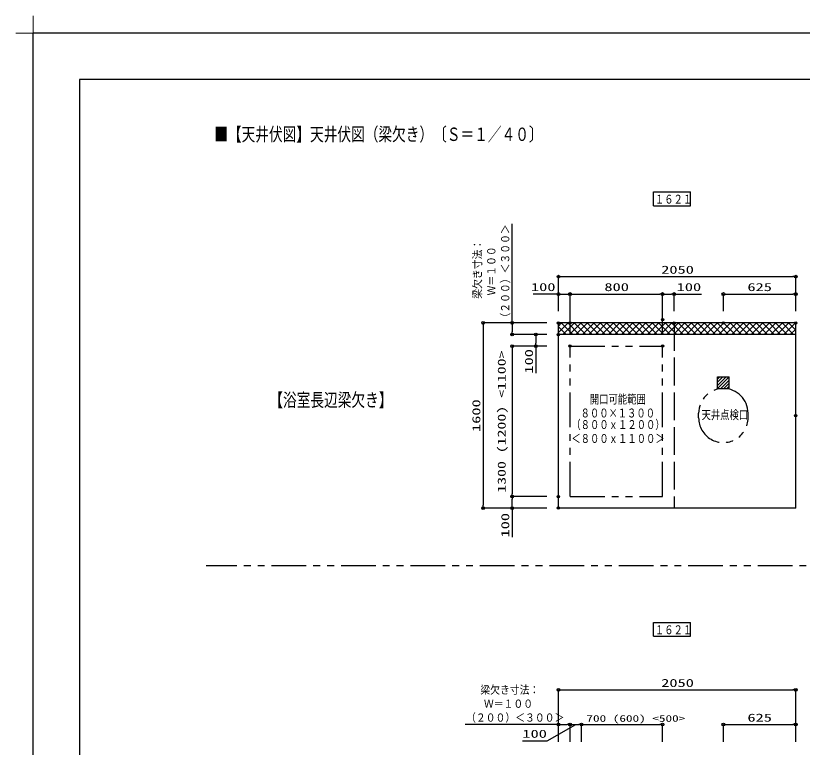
# Model space of a CAD drawing. Units: millimetres on the paper. Extents: x -305 to 305, y -152 to 152.
# Drawn here: x -304.8 to -134.9, y -5.8 to 152.3 of the extents above; entities that cross this region are included whole.
import ezdxf
from ezdxf.enums import TextEntityAlignment as Align

# ---------------------------------------------------------------- set-up
doc = ezdxf.new("R2010")
doc.units = ezdxf.units.MM
doc.header["$PDMODE"] = 32
doc.header["$PDSIZE"] = 0.5
doc.linetypes.add('DASHED', pattern=[7.5, 6, -1.5])
doc.linetypes.add('USER2', pattern=[15, 7.5, -1.5, 1.5, -1.5, 1.5, -1.5])
for name, color, linetype, lineweight in [('0-0_VIEW0004', 7, 'Continuous', 25), ('0-1_0', 7, 'Continuous', 25), ('0-2_DEFPOINTS', 7, 'Continuous', 25), ('0-4_1図面枠', 7, 'Continuous', 15), ('0-5_図面枠', 3, 'Continuous', 25)]:
    doc.layers.add(name, color=color, linetype=linetype, lineweight=lineweight)
doc.styles.add('ＭＳ ゴシック', font='')
doc.styles.get('ＭＳ ゴシック').set_extended_font_data('MS Gothic')

# ---------------------------------------------------------------- blocks, each defined once
blk = doc.blocks.new('_ORIGIN')
at = {"layer": '0-1_0'}
blk.add_line((0, 0), (-1, 0), dxfattribs=at)
blk.add_circle((0, 0), 0.5, dxfattribs=at)
blk = doc.blocks.new('X98')
at = {"layer": '0-1_0', "style": 'ＭＳ ゴシック', "width": 0.9}
for s, p in [('梁欠き寸法：', (-323.389, 153.71)), ('Ｗ＝１００', (-322.617, 150.71)), ('（２００）＜３００＞', (-326.474, 147.71))]:
    blk.add_text(s, height=1.73, dxfattribs=at).set_placement(p, align=Align.BOTTOM_LEFT)
blk = doc.blocks.new('グループ-6')
at = {"layer": '0-4_1図面枠'}
for p, q in [((-4200, 2895), (-4200, 3045)), ((-4275, 2970), (-4125, 2970))]:
    blk.add_line(p, q, dxfattribs=at)

msp = doc.modelspace()

# ---------------------------------------------------------------- linework, layer by layer
at = {"layer": '0-0_VIEW0004'}
for p, q in [((-166.985, 111.203), (-166.985, 114.203)), ((-166.985, 114.203), (-158.985, 114.203)), ((-158.985, 111.203), (-158.985, 114.203)), ((-166.985, 111.203), (-158.985, 111.203)), ((-197.528, 85.875), (-197.528, 107.265)), ((-185.031, 83.415), (-185.031, 92.125)), ((-184.431, 92.125), (-165.631, 92.125)), ((-165.031, 83.415), (-165.031, 92.125)), ((-190.071, 85.875), (-203.778, 85.875)), ((-203.778, 85.275), (-203.778, 46.475)), ((-190.071, 85.875), (-197.528, 85.875)), ((-197.528, 85.275), (-197.528, 83.975)), ((-187.531, 45.875), (-187.531, 85.875)), ((-136.281, 85.875), (-187.531, 85.875)), ((-136.281, 45.875), (-136.281, 85.875)), ((-190.071, 83.375), (-197.528, 83.375)), ((-136.281, 83.375), (-187.531, 83.375)), ((-192.405, 82.775), (-192.405, 81.475)), ((-190.071, 80.875), (-197.528, 80.875)), ((-197.528, 80.275), (-197.528, 48.975)), ((-192.405, 80.875), (-192.405, 74.99)), ((-190.071, 48.375), (-197.529, 48.375)), ((-197.529, 46.475), (-197.529, 47.775)), ((-190.071, 48.375), (-197.528, 48.375)), ((-190.071, 45.875), (-203.778, 45.875)), ((-190.071, 45.875), (-197.529, 45.875)), ((-197.529, 45.875), (-197.529, 39.581)), ((-136.281, 45.875), (-187.531, 45.875)), ((-166.985, 18.173), (-166.985, 21.173)), ((-166.985, 21.173), (-158.985, 21.173)), ((-158.985, 18.173), (-158.985, 21.173)), ((-166.985, 18.173), (-158.985, 18.173)), ((-185.031, -4.615), (-185.031, -0.905)), ((-184.431, -0.905), (-183.131, -0.905)), ((-182.531, -4.615), (-182.531, -0.905)), ((-182.531, -4.615), (-182.531, -0.905)), ((-181.931, -0.905), (-165.631, -0.905)), ((-165.031, -4.615), (-165.031, -0.905))]:
    msp.add_line(p, q, dxfattribs=at)
at = {"layer": '0-0_VIEW0004', "linetype": 'DASHED'}
msp.add_line((-162.531, 85.875), (-162.531, 45.875), dxfattribs=at)
at = {"layer": '0-0_VIEW0004', "linetype": 'USER2'}
for p, q in [((-185.031, 48.375), (-185.031, 80.875)), ((-185.031, 80.875), (-165.031, 80.875)), ((-157.244, 65.375), (-157.244, 66.375)), ((-146.569, 65.375), (-146.569, 66.375)), ((103.006, 33.375), (-263.655, 33.375))]:
    msp.add_line(p, q, dxfattribs=at)
at = {"layer": '0-0_VIEW0004', "color": 40}
for p, q in [((-150.656, 71.712), (-150.656, 74.212)), ((-153.156, 71.712), (-150.656, 71.712))]:
    msp.add_line(p, q, dxfattribs=at)
at = {"layer": '0-0_VIEW0004', "linetype": 'USER2'}
msp.add_lwpolyline([(-185.031, 48.375), (-165.031, 48.375), (-165.031, 80.875)], dxfattribs=at)
at = {"layer": '0-0_VIEW0004', "color": 40}
msp.add_lwpolyline([(-153.156, 71.712), (-153.156, 74.212), (-150.656, 74.212)], dxfattribs=at)
at = {"layer": '0-0_VIEW0004'}
msp.add_lwpolyline([(-195.265, -4.387), (-189.98, -4.387), (-183.781, -0.905)], dxfattribs=at)
at = {"layer": '0-0_VIEW0004', "linetype": 'USER2'}
for centre, start, end in [((-151.906, 66.375), 0.00002, 179.99996), ((-151.906, 65.375), 179.99996, 0)]:
    msp.add_arc(centre, 5.338, start, end, dxfattribs=at)
at = {"layer": '0-1_0'}
for p, q in [((-187.531, 88.415), (-187.531, 95.875)), ((-186.931, 95.875), (-136.881, 95.875)), ((-136.281, 88.415), (-136.281, 95.875)), ((-187.531, 92.125), (-193.026, 92.125)), ((-187.531, 88.415), (-187.531, 92.125)), ((-187.531, 92.125), (-185.031, 92.125)), ((-185.031, 88.415), (-185.031, 92.125)), ((-165.031, 89.092), (-165.031, 92.125)), ((-164.431, 92.125), (-163.131, 92.125)), ((-151.906, 88.415), (-151.906, 92.125)), ((-151.306, 92.125), (-136.881, 92.125)), ((-136.281, 88.415), (-136.281, 92.125)), ((-187.531, 83.805), (-185.462, 85.875)), ((-187.531, 85.209), (-186.865, 85.875)), ((-185.844, 83.375), (-187.531, 85.062)), ((-184.441, 83.375), (-186.941, 85.875)), ((-186.559, 83.375), (-184.059, 85.875)), ((-183.038, 83.375), (-185.538, 85.875)), ((-185.156, 83.375), (-182.656, 85.875)), ((-181.635, 83.375), (-184.135, 85.875)), ((-183.752, 83.375), (-181.252, 85.875)), ((-180.231, 83.375), (-182.732, 85.875)), ((-182.349, 83.375), (-179.849, 85.875)), ((-178.828, 83.375), (-181.328, 85.875)), ((-180.946, 83.375), (-178.446, 85.875)), ((-177.425, 83.375), (-179.925, 85.875)), ((-179.543, 83.375), (-177.043, 85.875)), ((-176.022, 83.375), (-178.522, 85.875)), ((-178.14, 83.375), (-175.64, 85.875)), ((-174.619, 83.375), (-177.119, 85.875)), ((-176.737, 83.375), (-174.237, 85.875)), ((-173.216, 83.375), (-175.716, 85.875)), ((-175.333, 83.375), (-172.833, 85.875)), ((-171.812, 83.375), (-174.313, 85.875)), ((-173.93, 83.375), (-171.43, 85.875)), ((-170.409, 83.375), (-172.909, 85.875)), ((-172.527, 83.375), (-170.027, 85.875)), ((-169.006, 83.375), (-171.506, 85.875)), ((-171.124, 83.375), (-168.624, 85.875)), ((-167.603, 83.375), (-170.103, 85.875)), ((-169.721, 83.375), (-167.221, 85.875)), ((-166.2, 83.375), (-168.7, 85.875)), ((-168.318, 83.375), (-165.818, 85.875)), ((-164.797, 83.375), (-167.297, 85.875)), ((-166.914, 83.375), (-164.414, 85.875)), ((-163.393, 83.375), (-165.894, 85.875)), ((-165.511, 83.375), (-163.011, 85.875)), ((-161.99, 83.375), (-164.49, 85.875)), ((-164.108, 83.375), (-161.608, 85.875)), ((-160.587, 83.375), (-163.087, 85.875)), ((-162.705, 83.375), (-160.205, 85.875)), ((-159.184, 83.375), (-161.684, 85.875)), ((-161.302, 83.375), (-158.802, 85.875)), ((-157.781, 83.375), (-160.281, 85.875)), ((-159.899, 83.375), (-157.399, 85.875)), ((-156.378, 83.375), (-158.878, 85.875)), ((-158.495, 83.375), (-155.995, 85.875)), ((-154.974, 83.375), (-157.475, 85.875)), ((-157.092, 83.375), (-154.592, 85.875)), ((-153.571, 83.375), (-156.071, 85.875)), ((-155.689, 83.375), (-153.189, 85.875)), ((-152.168, 83.375), (-154.668, 85.875)), ((-154.286, 83.375), (-151.786, 85.875)), ((-150.765, 83.375), (-153.265, 85.875)), ((-152.883, 83.375), (-150.383, 85.875)), ((-149.362, 83.375), (-151.862, 85.875)), ((-151.48, 83.375), (-148.98, 85.875)), ((-147.959, 83.375), (-150.459, 85.875)), ((-150.076, 83.375), (-147.576, 85.875)), ((-146.556, 83.375), (-149.056, 85.875)), ((-148.673, 83.375), (-146.173, 85.875)), ((-145.152, 83.375), (-147.652, 85.875)), ((-147.27, 83.375), (-144.77, 85.875)), ((-143.749, 83.375), (-146.249, 85.875)), ((-145.867, 83.375), (-143.367, 85.875)), ((-142.346, 83.375), (-144.846, 85.875)), ((-144.464, 83.375), (-141.964, 85.875)), ((-140.943, 83.375), (-143.443, 85.875)), ((-143.061, 83.375), (-140.561, 85.875)), ((-139.54, 83.375), (-142.04, 85.875)), ((-141.657, 83.375), (-139.158, 85.875)), ((-138.137, 83.375), (-140.637, 85.875)), ((-140.254, 83.375), (-137.754, 85.875)), ((-136.733, 83.375), (-139.233, 85.875)), ((-138.851, 83.375), (-136.351, 85.875)), ((-136.281, 84.326), (-137.83, 85.875)), ((-136.281, 85.729), (-136.427, 85.875)), ((-187.247, 83.375), (-187.531, 83.659)), ((-137.448, 83.375), (-136.281, 84.542)), ((-187.531, -4.615), (-187.531, 6.595)), ((-186.931, 6.595), (-136.881, 6.595)), ((-136.281, -4.615), (-136.281, 6.595)), ((-187.531, -0.905), (-207.684, -0.905)), ((-187.531, -4.615), (-187.531, -0.905)), ((-186.931, -0.905), (-185.631, -0.905)), ((-185.031, -4.615), (-185.031, -0.905)), ((-151.906, -4.615), (-151.906, -0.905)), ((-151.306, -0.905), (-136.881, -0.905)), ((-136.281, -4.615), (-136.281, -0.905))]:
    msp.add_line(p, q, dxfattribs=at)
at = {"layer": '0-1_0', "color": 40}
for p, q in [((-153.156, 72.38), (-151.324, 74.212)), ((-153.156, 73.054), (-151.998, 74.212)), ((-153.156, 73.727), (-152.671, 74.212)), ((-153.151, 71.712), (-150.656, 74.207)), ((-152.477, 71.712), (-150.656, 73.533)), ((-151.804, 71.712), (-150.656, 72.86)), ((-151.13, 71.712), (-150.656, 72.186))]:
    msp.add_line(p, q, dxfattribs=at)
at = {"layer": '0-1_0'}
msp.add_lwpolyline([(-162.531, 88.415), (-162.531, 92.125), (-156.66, 92.125)], dxfattribs=at)
for centre in [(-187.531, 92.125), (-185.031, 92.125)]:
    msp.add_circle(centre, 0.3, dxfattribs=at)
at = {"layer": '0-2_DEFPOINTS'}
for p in [(118.983, 148.502), (-301.017, -148.498)]:
    msp.add_line(p, (-301.017, 148.502), dxfattribs=at)
for p in [(-136.281, 95.875), (-185.031, 92.125), (-165.031, 92.125), (-162.531, 92.125), (-136.281, 92.125), (-165.031, 86.552), (-187.531, 85.875), (-187.531, 85.875), (-185.031, 85.875), (-162.531, 85.875), (-151.906, 85.875), (-136.281, 85.875), (-136.281, 85.875), (-197.528, 83.375), (-187.531, 83.375), (-185.031, 80.875), (-185.031, 80.875), (-165.031, 80.875), (-136.281, 65.875), (-197.529, 48.375), (-197.528, 48.375), (-187.531, 48.375), (-203.778, 45.875), (-187.531, 45.875), (-136.281, 6.595), (-185.031, -0.905), (-182.531, -0.905), (-136.281, -0.905)]:
    msp.add_point(p, dxfattribs=at)
at = {"layer": '0-5_図面枠'}
msp.add_lwpolyline([(-291.017, -138.498), (108.983, -138.498), (108.983, 138.502), (-291.017, 138.502)], close=True, dxfattribs=at)

# ---------------------------------------------------------------- block references
at = {"layer": '0-0_VIEW0004', "xscale": 0.6, "yscale": 0.6}
for p, rotation in [((-185.031, 92.125), 180), ((-203.778, 85.875), 90), ((-197.528, 85.875), 90), ((-197.528, 83.375), 270), ((-192.405, 83.375), 90), ((-197.528, 80.875), 90), ((-192.405, 80.875), 270), ((-197.529, 48.375), 90), ((-197.528, 48.375), 270), ((-203.778, 45.875), 270), ((-197.529, 45.875), 270), ((-185.031, -0.905), 180), ((-182.531, -0.905), 180)]:
    msp.add_blockref('_ORIGIN', p, dxfattribs=dict(at, rotation=rotation))
for p in [(-165.031, 92.125), (-182.531, -0.905), (-165.031, -0.905)]:
    msp.add_blockref('_ORIGIN', p, dxfattribs=at)
at = {"layer": '0-1_0', "xscale": 0.6, "yscale": 0.6, "rotation": 180}
for p in [(-187.531, 95.875), (-165.031, 92.125), (-151.906, 92.125), (-187.531, 6.595), (-187.531, -0.905), (-151.906, -0.905)]:
    msp.add_blockref('_ORIGIN', p, dxfattribs=at)
at = {"layer": '0-1_0', "xscale": 0.6, "yscale": 0.6}
for p in [(-136.281, 95.875), (-162.531, 92.125), (-136.281, 92.125), (-136.281, 6.595), (-185.031, -0.905), (-136.281, -0.905)]:
    msp.add_blockref('_ORIGIN', p, dxfattribs=at)
at = {"layer": '0-1_0'}
msp.add_blockref('X98', (118.983, -148.498), dxfattribs=at)
at = {"layer": '0-4_1図面枠', "xscale": 0.05, "yscale": 0.05}
msp.add_blockref('グループ-6', (-91.017, 0.002), dxfattribs=at)

# ---------------------------------------------------------------- texts
at = {"layer": '0-0_VIEW0004', "style": 'ＭＳ ゴシック'}
for s, height, width, p in [('１６２１', 1.921, 0.75, (-166.7, 111.083)), ('800', 1.73, 1.5, (-177.603, 92.242)), ('【浴室長辺梁欠き】', 2.889, 0.75, (-249.982, 66.923)), ('開口可能範囲', 1.921, 0.75, (-180.746, 67.878)), ('８００×１３００', 1.921, 0.75, (-182.746, 64.881)), ('天井点検口', 1.921, 0.75, (-156.621, 64.505)), ('（８００ｘ１２００）', 1.921, 0.75, (-184.746, 62.38)), ('＜８００ｘ１１００＞', 1.921, 0.75, (-184.746, 59.38)), ('１６２１', 1.921, 0.75, (-166.7, 18.053)), ('100', 1.73, 1.5, (-195.322, -4.27))]:
    msp.add_text(s, height=height, dxfattribs=dict(at, width=width)).set_placement(p, align=Align.BOTTOM_LEFT)
for s, width, p in [('（２００）＜３００＞', 0.9, (-197.627, 85.957)), ('梁欠き寸法：', 0.9, (-203.645, 91.095)), ('Ｗ＝１００', 0.9, (-200.627, 91.818)), ('100', 1.5, (-192.522, 74.932)), ('1300 (1200) <1100>', 1.45, (-198.414, 49.197)), ('1600', 1.5, (-203.895, 62.319)), ('100', 1.5, (-197.646, 39.523))]:
    msp.add_text(s, height=1.73, rotation=90, dxfattribs=dict(at, width=width)).set_placement(p, align=Align.BOTTOM_LEFT)
at = {"layer": '0-1_0', "style": 'ＭＳ ゴシック'}
for s, height, width, p in [('■【天井伏図】天井伏図（梁欠き）〔Ｓ＝１／４０〕', 2.889, 0.75, (-261.888, 124.331)), ('2050', 1.73, 1.5, (-165.334, 95.992)), ('100', 1.73, 1.5, (-193.467, 92.242)), ('100', 1.73, 1.5, (-161.995, 92.242)), ('625', 1.73, 1.5, (-146.707, 92.242)), ('2050', 1.73, 1.5, (-165.334, 6.712)), ('700 (600) <500>', 1.444, 1.45, (-181.494, -0.733)), ('625', 1.73, 1.5, (-146.707, -0.788))]:
    msp.add_text(s, height=height, dxfattribs=dict(at, width=width)).set_placement(p, align=Align.BOTTOM_LEFT)

doc.saveas('drawing.dxf')
